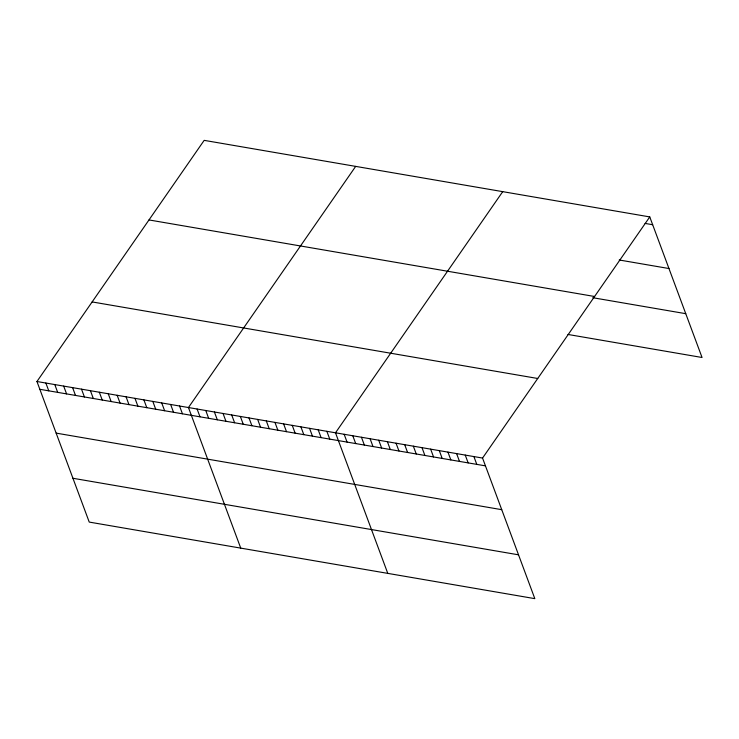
<?xml version="1.0" encoding="UTF-8"?>
<svg xmlns="http://www.w3.org/2000/svg" width="739" height="739" viewBox="0 0 739 739"><rect width="100%" height="100%" fill="white"/><g stroke="black" fill="none" stroke-linecap="round" stroke-linejoin="round"><path stroke-width="1.11" d="M649.766 216.915L482.549 458.06L534.824 598.645L89.234 522.085L36.95 381.509L204.176 140.355L649.766 216.915L702.05 357.491L567.977 334.462M355.671 166.386L188.454 407.531L240.738 548.116M502.723 191.65L335.497 432.795L387.781 573.381M645.101 223.418L652.666 224.721M619.227 259.989L668.961 268.534M148.992 219.936L594.59 296.496M592.77 297.706L685.755 313.678M92.135 301.928L537.733 378.488M36.95 381.509L482.549 458.06M39.851 389.305L485.449 465.866M56.146 433.119L501.744 509.679M72.939 478.272L518.529 554.823M473.893 456.573L476.794 464.378M465.247 455.095L468.147 462.891M456.6 453.607L459.501 461.404M447.945 452.12L450.845 459.917M439.299 450.633L442.199 458.429M430.652 449.146L433.553 456.942M421.997 447.658L424.897 455.464M413.35 446.171L416.251 453.977M404.695 444.684L407.595 452.49M396.049 443.206L398.949 451.002M387.402 441.719L390.303 449.515M378.747 440.232L381.647 448.028M370.1 438.744L373.001 446.541M361.445 437.257L364.355 445.054M352.799 435.77L355.699 443.576M344.152 434.283L347.053 442.088M326.85 431.308L329.751 439.114M318.204 429.83L321.105 437.627M309.549 428.343L312.449 436.139M300.902 426.856L303.803 434.652M292.247 425.368L295.147 433.165M283.6 423.881L286.501 431.687M274.954 422.394L277.855 430.2M266.299 420.907L269.199 428.712M257.652 419.419L260.553 427.225M249.006 417.941L251.907 425.738M240.351 416.454L243.251 424.251M231.704 414.967L234.605 422.763M223.049 413.48L225.949 421.276M214.402 411.993L217.303 419.789M205.756 410.505L208.657 418.311M197.101 409.018L200.001 416.824M179.54 406.007L182.441 413.803M170.626 404.473L173.526 412.27M161.721 402.94L164.621 410.745M152.807 401.406L155.707 409.212M143.893 399.882L146.793 407.679M134.978 398.349L137.879 406.145M126.073 396.815L128.974 404.621M117.159 395.282L120.06 403.088M108.245 393.758L111.146 401.554M99.331 392.224L102.231 400.021M90.426 390.691L93.326 398.497M81.512 389.157L84.412 396.963M72.598 387.633L75.498 395.43M63.683 386.1L66.584 393.896M54.778 384.566L57.679 392.372M45.864 383.033L48.765 390.839"/></g></svg>
